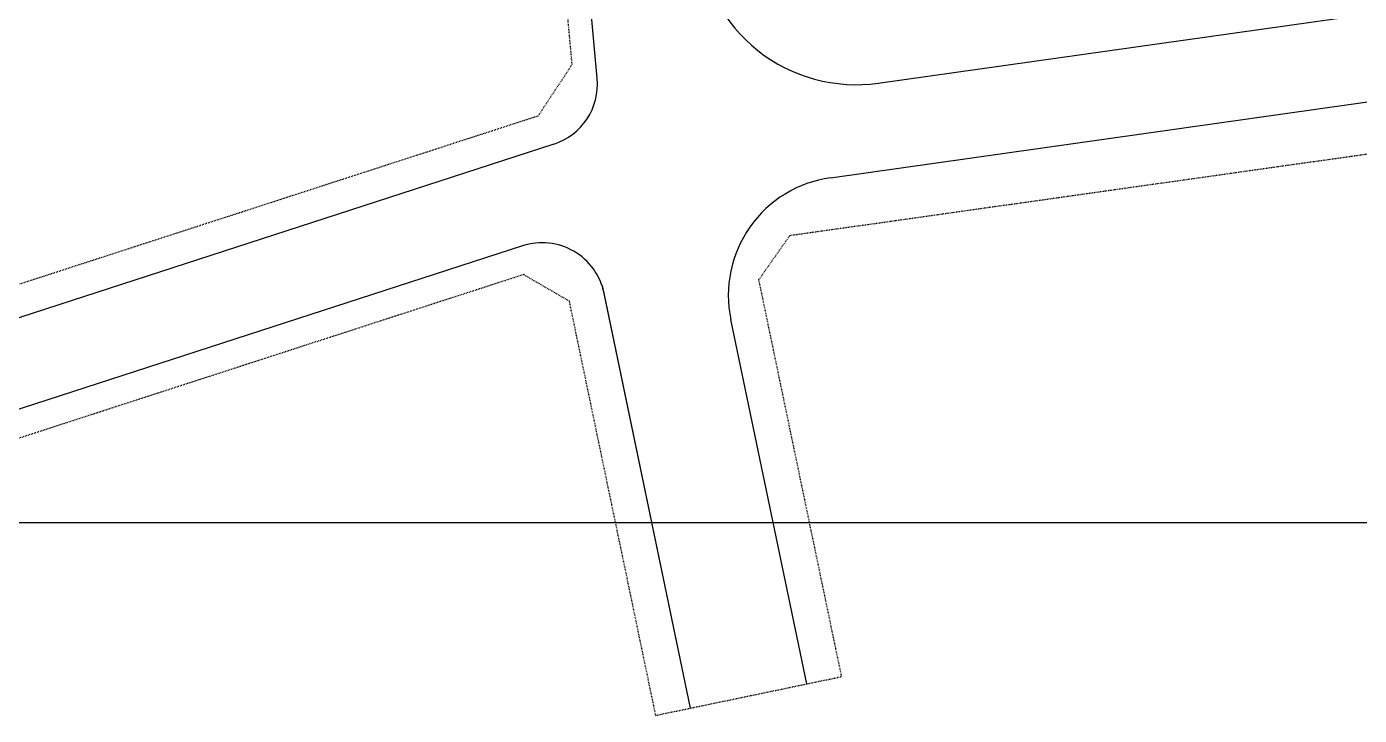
# Model space of a CAD drawing. Header units: millimetres. Extents: x 583747 to 597033, y 2304962 to 2309584.
# Drawn here: x 595492.9 to 595661.3, y 2306988.8 to 2307075.8 of the extents above; entities that cross this region are included whole.
import ezdxf
from ezdxf.xclip import XClip

# ---------------------------------------------------------------- set-up
doc = ezdxf.new("R2010")
doc.units = ezdxf.units.MM
doc.header["$XCLIPFRAME"] = 0
doc.linetypes.add('DASHDOT', pattern=[1, 0.5, -0.25, 0, -0.25])
doc.layers.add('A-PLOT LINE', color=6, linetype='DASHDOT')
doc.layers.add('AFP-KERB-LINE', color=2, linetype='Continuous')
doc.layers.add('KT-DV2', color=7, linetype='Continuous', lineweight=15)

# ---------------------------------------------------------------- blocks, each defined once
blk = doc.blocks.new('PLOT')
at = {"layer": 'A-PLOT LINE', "color": 251}
for p, q in [((3542670, 1009700), (3692874, 1089673)), ((3509407, 1020588), (3497432, 1046015)), ((3507595, 1012989), (3509407, 1020588)), ((3507595, 1012989), (3444335, 963624)), ((3540890, 1003100), (3542670, 1009700)), ((3567884, 959526), (3540890, 1003100)), ((3512736, 993534), (3407699, 911568)), ((3512736, 993534), (3519311, 992360)), ((3547482, 946887), (3519311, 992360))]:
    blk.add_line(p, q, dxfattribs=at)
blk.add_lwpolyline([(3547482, 946887), (3567884, 959526)], dxfattribs=at)
blk.add_lwpolyline([(3547482, 946887), (3567884, 959526)], dxfattribs=at)
blk = doc.blocks.new('DV')
at = {"layer": 'AFP-KERB-LINE'}
for p, q in [((502875, -63402), (500355, -35810)), ((538382, -64014), (695327, -41867)), ((532347, -75975), (693789, -53193)), ((497376, -71739), (428337, -94127)), ((493442, -84578), (396296, -116081)), ((514680, -143013), (503543, -89607)), ((514680, -143013), (503741, -90555)), ((529364, -139951), (519759, -93889))]:
    blk.add_line(p, q, dxfattribs=at)
for centre, radius, start, end in [((535588, -44210), 20000, 185.21701, 278.03217), ((494908, -64129), 8000, 287.9669, 5.21701), ((534443, -90827), 15000, 98.03217, 191.77869), ((495910, -92188), 8000, 11.77869, 107.9669)]:
    blk.add_arc(centre, radius, start, end, dxfattribs=at)
ref = blk.add_blockref('PLOT', (-3147123, 179596, 0), dxfattribs=dict(rotation=340.0000000045929))
XClip(ref).set_block_clipping_path([(3437700.5976729654, 868981.9081885163), (3912891.8375199828, 1041937.3750337446), (3715693.8178756535, 1583734.481302836), (3240502.5780286361, 1410779.0144576086)])

msp = doc.modelspace()

# ---------------------------------------------------------------- linework, layer by layer
msp.add_lwpolyline([(595445.95, 2307514.12), (595894.57, 2307514.12), (595894.57, 2307013.1), (595445.95, 2307013.1)], close=True)

# ---------------------------------------------------------------- block references
at = {"layer": 'KT-DV2', "xscale": 0.001, "yscale": 0.001, "zscale": 0.001}
msp.add_blockref('DV', (595062.1, 2307132.69), dxfattribs=at)

doc.saveas('drawing.dxf')
